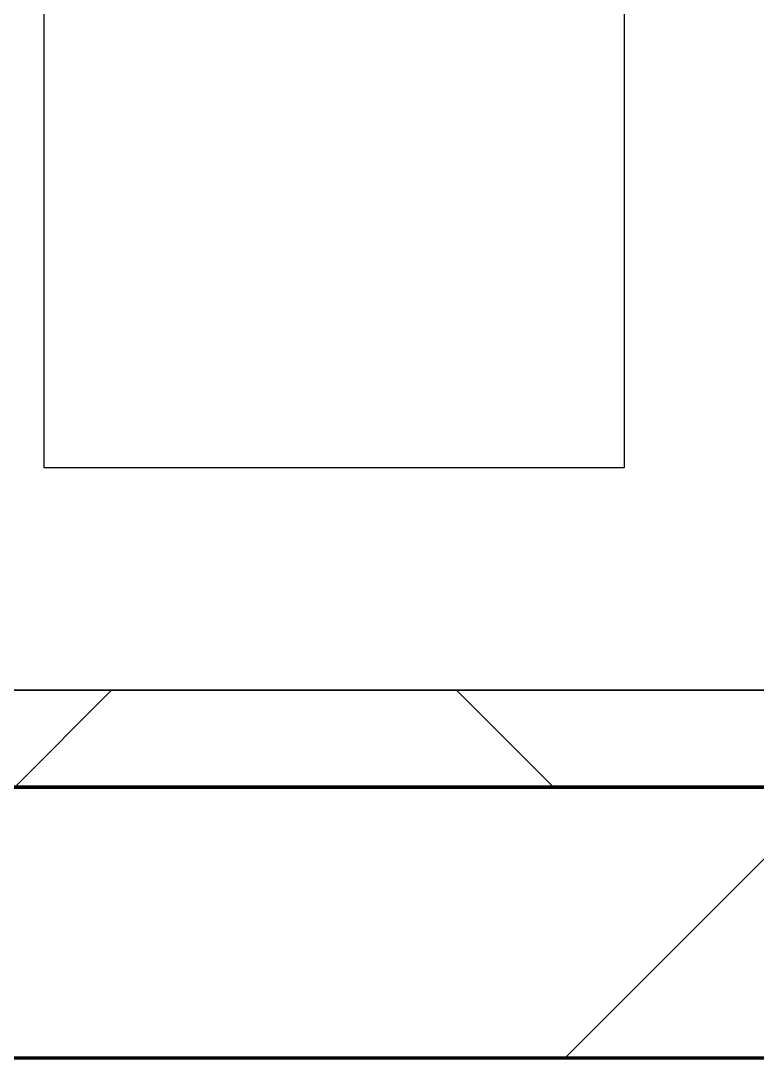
# Model space of a CAD drawing. Header units: millimetres. Extents: x -726012 to -647389, y -20772 to 18805.
# Drawn here: x -713536 to -713155, y -3461 to -2925 of the extents above; entities that cross this region are included whole.
import ezdxf
from ezdxf.xclip import XClip

# ---------------------------------------------------------------- set-up
doc = ezdxf.new("R2010")
doc.units = ezdxf.units.MM
doc.header["$XCLIPFRAME"] = 0
doc.layers.add('000 - WIPEOUT', color=250, linetype='Continuous')
doc.layers.add('A11_ALU.SOLID SHEET', color=2, linetype='Continuous')
for name, color, linetype, lineweight in [('A-GLAZ-CURT', 2, 'Continuous', 9), ('A-WALL', 5, 'Continuous', 35), ('A-WALL-FNSH', 2, 'Continuous', 35), ('A-WALL-PATT', 1, 'Continuous', 35)]:
    doc.layers.add(name, color=color, linetype=linetype, lineweight=lineweight)

# ---------------------------------------------------------------- blocks, each defined once
blk = doc.blocks.new('PPLS-PP19_Custom Tile Pattern - Custom Tile Pattern-V139-4233-01 ENLARGED MULTI-PURPOSE LEVEL - REFLECTED CEILING PLAN - SHEET 4')
at = {"layer": 'A-GLAZ-CURT'}
for p, q in [((-300, 0), (300, 0)), ((300, 0), (-300, 0)), ((195.99, 0), (199.65, 0)), ((199.65, 0), (195.99, 0)), ((199.86, 0), (213.31, 0)), ((213.31, 0), (199.86, 0)), ((230.06, 0), (300, 0)), ((-300, -50), (300, -50)), ((300, -50), (-300, -50))]:
    blk.add_line(p, q, dxfattribs=at)
for points, knots in [([(-26.75, 0), (-27.82, 0), (-36.18, 0), (-53.55, 0), (-78.2, 0), (-110.94, 0), (-130.52, 0), (-147.74, 0), (-149.07, 0)], [-8718.362214, -8718.362214, -8718.362214, -8718.362214, -8532.293389, -8073.216054, -7508.296369, -7004.680444, -6449.282163, -6277.220794, -6277.220794, -6277.220794, -6277.220794]), ([(-126.5, 0), (-122.44, 0), (-108.71, 0), (-86.68, 0), (-63.44, 0), (-54.4, 0), (-48.53, 0), (-30.79, 0), (-18.03, 0), (8.61, 0), (15.02, 0), (22.91, 0), (31, 0), (39.04, 0), (51.19, 0), (58.74, 0), (61.34, 0), (61.45, 0)], [-5231.017328, -5231.017328, -5231.017328, -5231.017328, -4994.692869, -4542.524482, -4008.285538, -3689.699207, -3546.54457, -3315.260113, -2864.387349, -2439.246196, -2084.094819, -1956.422387, -1818.904206, -1645.594513, -1443.202566, -1228.752106, -1120.932285, -1120.932285, -1120.932285, -1120.932285]), ([(-36.33, 0), (-36.43, 0), (-37.27, 0), (-45.02, 0), (-46.13, 0), (-60.59, 0), (-81.23, 0), (-99.51, 0), (-114.02, 0), (-117.28, 0), (-118.78, 0)], [-1855.773136, -1855.773136, -1855.773136, -1855.773136, -1810.870157, -1672.078046, -1405.135169, -1060.00838, -740.068933, -229.489605, -116.330425, 0, 0, 0, 0]), ([(-115.82, 0), (-114.96, 0), (-110.41, 0), (-96.78, 0), (-71.33, 0), (-42.53, 0), (-12.78, 0), (4.23, 0), (9.64, 0), (10.14, 0), (10.18, 0)], [-5724.064692, -5724.064692, -5724.064692, -5724.064692, -5430.283136, -5103.229623, -4799.173296, -4065.652676, -3589.737505, -3285.047089, -3066.359526, -3044.715262, -3044.715262, -3044.715262, -3044.715262]), ([(-6.03, 0), (-6.75, 0), (-14.59, 0), (-25.64, 0), (-40, 0), (-56.24, 0), (-75.59, 0), (-94, 0), (-112.01, 0), (-114.94, 0), (-115.63, 0)], [-2557.56082, -2557.56082, -2557.56082, -2557.56082, -2518.50168, -2125.455881, -1792.521578, -1466.981642, -1208.454564, -789.402658, -501.969187, -243.577221, -243.577221, -243.577221, -243.577221]), ([(-29.03, 0), (-33.97, 0), (-43.74, 0), (-56.37, 0), (-67.72, 0), (-71.79, 0), (-73.53, 0)], [-2680.714891, -2680.714891, -2680.714891, -2680.714891, -2413.671296, -2161.752162, -2006.592567, -1844.264556, -1844.264556, -1844.264556, -1844.264556]), ([(-36.62, 0), (-36.62, 0), (-40.35, 0), (-44.32, 0), (-56.51, 0), (-68.98, 0), (-73.45, 0)], [-4069.478503, -4069.478503, -4069.478503, -4069.478503, -3858.647035, -3538.256648, -2842.901703, -2472.687956, -2472.687956, -2472.687956, -2472.687956]), ([(-73.16, 0), (-71.15, 0), (-61.53, 0), (-48.14, 0), (-36.49, 0), (-33.57, 0), (-29.94, 0), (-28.57, 0)], [-1179.514552, -1179.514552, -1179.514552, -1179.514552, -1073.56893, -651.549973, -296.515819, -83.513472, 0, 0, 0, 0]), ([(-66.39, 0), (-66.39, 0), (-63.63, 0), (-53.63, 0), (-34.42, 0), (-29.82, 0), (-29.19, 0)], [-2493.31794, -2493.31794, -2493.31794, -2493.31794, -2315.303971, -1809.437387, -963.711516, -666.19313, -666.19313, -666.19313, -666.19313]), ([(31.18, 0), (25.97, 0), (11.99, 0), (-16.92, 0), (-47.42, 0), (-65.77, 0), (-66.37, 0), (-66.38, 0)], [-4496.803627, -4496.803627, -4496.803627, -4496.803627, -4222.080604, -3745.412743, -2981.410125, -2542.574734, -2498.224237, -2498.224237, -2498.224237, -2498.224237]), ([(-63.63, 0), (-61.49, 0), (-57.39, 0), (-54.49, 0), (-45.2, 0), (-40.79, 0), (-40.46, 0), (-40.44, 0)], [-2969.237017, -2969.237017, -2969.237017, -2969.237017, -2851.217951, -2734.127174, -2474.780881, -2410.990208, -2350.645972, -2350.645972, -2350.645972, -2350.645972]), ([(-58.83, 0), (-58.37, 0), (-57.29, 0), (-54.23, 0), (-46.33, 0), (-42.62, 0), (-41.76, 0)], [-4859.52896, -4859.52896, -4859.52896, -4859.52896, -4680.891996, -4469.85053, -4321.566175, -4270.495146, -4270.495146, -4270.495146, -4270.495146]), ([(-51.83, 0), (-51.83, 0), (-51.78, 0), (-47.4, 0), (-46.01, 0), (-40.22, 0), (-36.78, 0)], [-632.814994, -632.814994, -632.814994, -632.814994, -627.965721, -508.377888, -260.442412, 0, 0, 0, 0]), ([(76.63, 0), (74.8, 0), (67.65, 0), (53.52, 0), (37, 0), (24.07, 0), (12.82, 0), (-2.9, 0), (-20.62, 0), (-32.81, 0), (-44.85, 0), (-51.43, 0), (-51.79, 0)], [-3095.572228, -3095.572228, -3095.572228, -3095.572228, -2950.589685, -2634.532728, -2313.748533, -2106.613311, -1925.670641, -1617.263037, -1290.787923, -1039.307308, -819.71621, -644.910881, -644.910881, -644.910881, -644.910881]), ([(-41.76, 0), (-39.9, 0), (-37.72, 0), (-36.92, 0), (-36.77, 0)], [-4270.495146, -4270.495146, -4270.495146, -4270.495146, -4161.040818, -4106.245333, -4106.245333, -4106.245333, -4106.245333]), ([(-36.78, 0), (-32.43, 0), (-22.42, 0), (-11.52, 0), (-5.98, 0)], [-6191.144455, -6191.144455, -6191.144455, -6191.144455, -5862.463379, -5546.233574, -5546.233574, -5546.233574, -5546.233574]), ([(-36.29, 0), (-36.29, 0), (-34.66, 0), (-28.88, 0), (-26.95, 0), (-26.54, 0)], [-9150.272121, -9150.272121, -9150.272121, -9150.272121, -9057.163041, -8919.836787, -8834.607043, -8834.607043, -8834.607043, -8834.607043]), ([(30.82, 0), (29.27, 0), (20.14, 0), (3.54, 0), (-16.58, 0), (-34.76, 0), (-36.04, 0)], [-10462.034656, -10462.034656, -10462.034656, -10462.034656, -10363.088938, -9884.23066, -9424.652049, -9182.880979, -9182.880979, -9182.880979, -9182.880979]), ([(-33.34, 0), (-33.34, 0), (-32.93, 0), (-31.16, 0), (-30.52, 0)], [-2415.024266, -2415.024266, -2415.024266, -2415.024266, -2357.633367, -2323.618664, -2323.618664, -2323.618664, -2323.618664]), ([(70.61, 0), (66.16, 0), (55.8, 0), (39.61, 0), (24.74, 0), (2.64, 0), (-17.84, 0), (-30.57, 0), (-31.82, 0), (-32, 0)], [-4647.237329, -4647.237329, -4647.237329, -4647.237329, -4326.416877, -4098.545751, -3766.694881, -3333.063701, -2994.501669, -2698.150104, -2614.070998, -2614.070998, -2614.070998, -2614.070998]), ([(-30.76, 0), (-30.73, 0), (-29.99, 0), (-23.47, 0), (-15.75, 0), (-15.19, 0)], [-54176.191683, -54176.191683, -54176.191683, -54176.191683, -54157.274271, -53749.15266, -53717.791567, -53717.791567, -53717.791567, -53717.791567]), ([(-30.52, 0), (-27.11, 0), (-19.99, 0), (-10.71, 0), (-5.12, 0)], [-2323.618664, -2323.618664, -2323.618664, -2323.618664, -2142.497158, -1857.644781, -1857.644781, -1857.644781, -1857.644781]), ([(-13, 0), (-14.35, 0), (-17.68, 0), (-25.97, 0), (-29.52, 0), (-30.21, 0)], [-55207.591944, -55207.591944, -55207.591944, -55207.591944, -54789.006179, -54461.685999, -54290.791712, -54290.791712, -54290.791712, -54290.791712]), ([(8.33, 0), (8.19, 0), (7.18, 0), (0.32, 0), (-13.89, 0), (-24.92, 0), (-29.03, 0)], [-3574.286521, -3574.286521, -3574.286521, -3574.286521, -3526.962355, -3285.499107, -2903.012179, -2680.714891, -2680.714891, -2680.714891, -2680.714891]), ([(-28.98, 0), (-28.66, 0), (-27.39, 0), (-24.45, 0), (-22.56, 0)], [-166.548282, -166.548282, -166.548282, -166.548282, -102.06493, 0, 0, 0, 0]), ([(-28.57, 0), (-26.93, 0), (-20.29, 0), (-11.45, 0), (2.08, 0), (13.15, 0), (21.24, 0), (24.62, 0), (24.72, 0), (24.72, 0)], [-5361.429781, -5361.429781, -5361.429781, -5361.429781, -5261.36855, -5050.479954, -4785.90057, -4596.498881, -4445.288762, -4384.376941, -4376.041937, -4376.041937, -4376.041937, -4376.041937]), ([(-22.56, 0), (-20.27, 0), (-17.03, 0), (-11.36, 0), (-7.66, 0), (-6.6, 0), (-6.44, 0)], [-56468.192263, -56468.192263, -56468.192263, -56468.192263, -56344.022017, -56303.229861, -56166.290093, -56124.392176, -56124.392176, -56124.392176, -56124.392176]), ([(-15.19, 0), (-13.07, 0), (7.48, 0), (35.92, 0), (55.72, 0), (62.76, 0)], [-461.142613, -461.142613, -461.142613, -461.142613, -429.606584, -390.253598, -368.75101, -368.75101, -368.75101, -368.75101]), ([(-6.54, 0), (-6.73, 0), (-7.2, 0), (-7.6, 0), (-7.79, 0)], [-56009.792147, -56009.792147, -56009.792147, -56009.792147, -55949.290093, -55895.192118, -55895.192118, -55895.192118, -55895.192118]), ([(-5.13, 0), (-1.81, 0), (15.32, 0), (43.36, 0), (70.92, 0), (82.12, 0), (83.66, 0)], [-5530.049534, -5530.049534, -5530.049534, -5530.049534, -5340.621928, -4573.028122, -4094.177415, -3869.465285, -3869.465285, -3869.465285, -3869.465285]), ([(9.32, 0), (9.08, 0), (7.65, 0), (3.27, 0), (-2.42, 0), (-5.11, 0)], [-2922.926651, -2922.926651, -2922.926651, -2922.926651, -2882.788014, -2720.818881, -2574.410949, -2574.410949, -2574.410949, -2574.410949]), ([(-4.06, 0), (-1.64, 0), (10.61, 0), (22.06, 0), (37.44, 0), (45.92, 0), (55.83, 0), (60.59, 0), (63.2, 0)], [-1839.531443, -1839.531443, -1839.531443, -1839.531443, -1716.209403, -1206.526904, -1089.329421, -901.315459, -753.071572, -592.446234, -592.446234, -592.446234, -592.446234]), ([(-2.63, 0), (-2.47, 0), (-1.22, 0), (4.92, 0), (15.97, 0), (22.54, 0), (24.49, 0)], [-226.825321, -226.825321, -226.825321, -226.825321, -220.269177, -206.416616, -198.214427, -187.717507, -187.717507, -187.717507, -187.717507]), ([(63.21, 0), (61.47, 0), (52.18, 0), (35.84, 0), (12, 0), (3.08, 0), (-1.67, 0), (-2.25, 0)], [-335.348062, -335.348062, -335.348062, -335.348062, -330.153101, -307.516438, -285.83788, -246.234814, -234.646884, -234.646884, -234.646884, -234.646884]), ([(24.69, 0), (24.54, 0), (20.99, 0), (15.48, 0), (10.8, 0), (9.63, 0)], [-4368.572414, -4368.572414, -4368.572414, -4368.572414, -4306.476363, -4080.000647, -3772.857994, -3772.857994, -3772.857994, -3772.857994]), ([(18.16, 0), (19.15, 0), (24.25, 0), (25.66, 0), (26.12, 0)], [-5700.113719, -5700.113719, -5700.113719, -5700.113719, -5554.232259, -5302.431367, -5302.431367, -5302.431367, -5302.431367]), ([(114.39, 0), (114.2, 0), (112.08, 0), (105.42, 0), (92.38, 0), (85.59, 0), (74.4, 0), (62.26, 0), (51.85, 0), (43.81, 0), (29.53, 0), (20.67, 0), (18.85, 0), (18.16, 0)], [-8148.58938, -8148.58938, -8148.58938, -8148.58938, -8105.191388, -7723.759874, -7531.75727, -7135.649961, -6924.452779, -6738.82075, -6548.303034, -6314.283804, -6135.05769, -5972.647715, -5832.674503, -5832.674503, -5832.674503, -5832.674503]), ([(27.44, 0), (27.9, 0), (29.54, 0), (38.07, 0), (53.39, 0), (71.67, 0), (84.83, 0), (86.01, 0), (92.51, 0), (94.33, 0)], [-5037.309798, -5037.309798, -5037.309798, -5037.309798, -4887.603822, -4705.298446, -4353.683244, -3960.84581, -3759.045785, -3336.541051, -2783.776468, -2783.776468, -2783.776468, -2783.776468]), ([(27.89, 0), (29.09, 0), (33.4, 0), (48.37, 0), (71.92, 0), (100.57, 0), (116.36, 0), (128.63, 0), (128.95, 0)], [-147.777612, -147.777612, -147.777612, -147.777612, -135.792042, -118.513713, -97.899267, -63.759246, -39.050993, -35.895543, -35.895543, -35.895543, -35.895543]), ([(53.18, 0), (53.06, 0), (52.22, 0), (44.99, 0), (36.46, 0), (30.82, 0)], [-622.740158, -622.740158, -622.740158, -622.740158, -566.066452, -360.610861, 0, 0, 0, 0]), ([(136.44, 0), (121.66, 0), (86.93, 0), (51.16, 0), (31.18, 0)], [-106.750556, -106.750556, -106.750556, -106.750556, -59.610984, 0, 0, 0, 0]), ([(63.23, 0), (60.47, 0), (55.37, 0), (46.51, 0), (41.18, 0), (36.02, 0), (35.54, 0), (35.54, 0)], [-350.805544, -350.805544, -350.805544, -350.805544, -341.267687, -334.000314, -326.15566, -319.318397, -317.489778, -317.489778, -317.489778, -317.489778]), ([(36.29, 0), (37.77, 0), (48.82, 0), (64.79, 0), (95.91, 0), (121.1, 0), (129.49, 0), (131.56, 0)], [-314.598523, -314.598523, -314.598523, -314.598523, -305.899624, -287.17622, -249.500363, -194.761443, -168.108239, -168.108239, -168.108239, -168.108239]), ([(61.47, 0), (61.47, 0), (61.21, 0), (54.61, 0), (53.71, 0), (53.56, 0)], [-1113.311073, -1113.311073, -1113.311073, -1113.311073, -1096.402191, -891.204116, -747.28819, -747.28819, -747.28819, -747.28819]), ([(63.21, 0), (70.41, 0), (93.59, 0), (116.17, 0), (131.54, 0)], [-368.299157, -368.299157, -368.299157, -368.299157, -346.313304, -297.921786, -297.921786, -297.921786, -297.921786]), ([(63.77, 0), (65.17, 0), (67.88, 0), (72.74, 0), (75.22, 0), (76.03, 0), (76.21, 0)], [-580.904666, -580.904666, -580.904666, -580.904666, -495.328968, -421.953223, -334.951786, -290.452333, -290.452333, -290.452333, -290.452333]), ([(130.85, 0), (123.3, 0), (104.57, 0), (79.73, 0), (65.6, 0), (63.83, 0)], [-440.056607, -440.056607, -440.056607, -440.056607, -401.860199, -357.622665, -351.497959, -351.497959, -351.497959, -351.497959]), ([(103.09, 0), (101.08, 0), (88.32, 0), (75.16, 0), (64.19, 0)], [-375.435014, -375.435014, -375.435014, -375.435014, -369.147452, -336.3272, -336.3272, -336.3272, -336.3272]), ([(76.22, 0), (75.58, 0), (73.64, 0), (71.05, 0), (70.61, 0)], [-193.634889, -193.634889, -193.634889, -193.634889, -31.537676, 0, 0, 0, 0]), ([(94.4, 0), (94.4, 0), (94.64, 0), (99.11, 0), (108.97, 0), (120.79, 0), (139.94, 0), (163.31, 0), (185.23, 0), (193.62, 0), (194.69, 0), (194.79, 0)], [-2348.345796, -2348.345796, -2348.345796, -2348.345796, -2310.419338, -2233.599744, -2052.234781, -1843.028543, -1530.39897, -1095.004608, -529.74427, -295.064701, -265.121568, -265.121568, -265.121568, -265.121568]), ([(129.02, 0), (129.02, 0), (124.41, 0), (122.35, 0), (114.96, 0), (108.04, 0), (103.09, 0)], [-35.386604, -35.386604, -35.386604, -35.386604, -31.430235, -22.807238, -15.488593, 0, 0, 0, 0]), ([(157.9, 0), (156.77, 0), (151.67, 0), (143.29, 0), (134.04, 0), (126.24, 0), (118.6, 0), (114.23, 0), (111.98, 0), (105.66, 0), (105.23, 0), (105.23, 0)], [-10292.955006, -10292.955006, -10292.955006, -10292.955006, -10098.273015, -9847.788484, -9677.714971, -9567.007022, -9453.21225, -9220.200448, -9012.77275, -8966.157302, -8929.495943, -8929.495943, -8929.495943, -8929.495943]), ([(105.26, 0), (105.52, 0), (111.01, 0), (112.65, 0), (113.59, 0)], [-8920.561005, -8920.561005, -8920.561005, -8920.561005, -8814.835624, -8577.462505, -8577.462505, -8577.462505, -8577.462505]), ([(128.58, 0), (128.8, 0), (129.5, 0), (130.96, 0), (131.35, 0)], [-633.326174, -633.326174, -633.326174, -633.326174, -627.736123, -625.910216, -625.910216, -625.910216, -625.910216]), ([(131.5, 0), (132.99, 0), (140.05, 0), (152.67, 0), (161.24, 0), (162.19, 0), (162.75, 0)], [-625.693283, -625.693283, -625.693283, -625.693283, -618.981161, -602.094757, -592.980799, -581.414464, -581.414464, -581.414464, -581.414464]), ([(137.1, 0), (136, 0), (134.28, 0), (131.81, 0), (131.55, 0)], [-670.405967, -670.405967, -670.405967, -670.405967, -651.020627, -648.783322, -648.783322, -648.783322, -648.783322]), ([(168.37, 0), (167.68, 0), (162.47, 0), (151.32, 0), (134.96, 0), (131.56, 0)], [-543.375029, -543.375029, -543.375029, -543.375029, -530.793311, -458.593899, -441.245099, -441.245099, -441.245099, -441.245099]), ([(131.77, 0), (133.77, 0), (136.03, 0), (138.28, 0), (138.53, 0)], [-297.680547, -297.680547, -297.680547, -297.680547, -291.370682, -290.5735, -290.5735, -290.5735, -290.5735]), ([(193.8, 0), (193.33, 0), (190.11, 0), (183.13, 0), (171, 0), (161.95, 0), (161.28, 0), (158.35, 0), (157.85, 0), (157.77, 0)], [-11665.349007, -11665.349007, -11665.349007, -11665.349007, -11565.880756, -11105.624034, -10839.086983, -10768.332124, -10666.779182, -10580.760289, -10550.278881, -10550.278881, -10550.278881, -10550.278881]), ([(300, 0), (286.53, 0), (254.22, 0), (207.11, 0), (177.41, 0), (159.34, 0), (158.33, 0), (158.3, 0)], [-285.253232, -285.253232, -285.253232, -285.253232, -244.693688, -187.987675, -143.776725, -129.632772, -123.352749, -123.352749, -123.352749, -123.352749]), ([(159.07, 0), (159.13, 0), (160.84, 0), (165.21, 0), (174.15, 0), (184.79, 0), (195.97, 0), (199.47, 0)], [-115.643202, -115.643202, -115.643202, -115.643202, -114.681583, -87.660824, -65.295536, -41.623857, -30.838187, -30.838187, -30.838187, -30.838187]), ([(162.75, 0), (165.4, 0), (170.91, 0), (172.61, 0), (172.61, 0)], [-111.264224, -111.264224, -111.264224, -111.264224, -56.742688, -19.085662, -19.085662, -19.085662, -19.085662]), ([(247.1, 0), (246.76, 0), (245.04, 0), (238.34, 0), (226.56, 0), (221.1, 0), (200.27, 0), (182.99, 0), (174.27, 0), (169.67, 0), (168.99, 0)], [-9649.085549, -9649.085549, -9649.085549, -9649.085549, -9581.591397, -9406.094246, -9221.510254, -9016.44624, -8717.832359, -8253.978395, -8152.463617, -8069.855175, -8069.855175, -8069.855175, -8069.855175]), ([(215.22, 0), (214.62, 0), (210.55, 0), (203.98, 0), (187.54, 0), (175.3, 0), (169.49, 0)], [-203.825446, -203.825446, -203.825446, -203.825446, -198.527383, -184.406837, -162.427601, -142.916156, -142.916156, -142.916156, -142.916156]), ([(171.51, 0), (176.48, 0), (193.23, 0), (197.85, 0), (199.94, 0), (200.01, 0)], [-7971.819559, -7971.819559, -7971.819559, -7971.819559, -7784.112253, -7606.717214, -7600.557484, -7600.557484, -7600.557484, -7600.557484]), ([(172.07, 0), (177.66, 0), (186.79, 0), (196.16, 0), (199.28, 0)], [-255.364076, -255.364076, -255.364076, -255.364076, -237.955587, -227.252096, -227.252096, -227.252096, -227.252096]), ([(199.88, 0), (201.81, 0), (211.67, 0), (219.42, 0), (230.06, 0)], [-30.418144, -30.418144, -30.418144, -30.418144, -24.459831, 0, 0, 0, 0]), ([(199.91, 0), (200.65, 0), (203.58, 0), (207.47, 0), (213.96, 0), (215.11, 0)], [-226.530075, -226.530075, -226.530075, -226.530075, -223.92608, -215.862851, -208.75215, -208.75215, -208.75215, -208.75215]), ([(200.84, 0), (204.01, 0), (208.96, 0), (213.9, 0), (241.96, 0), (266.73, 0), (281.71, 0), (291.71, 0), (296.52, 0), (297.86, 0), (298.09, 0)], [-7575.738696, -7575.738696, -7575.738696, -7575.738696, -7289.299508, -7042.621073, -6582.165592, -6068.460911, -5766.029927, -5566.724884, -5280.360606, -5199.253518, -5199.253518, -5199.253518, -5199.253518]), ([(300, 0), (288.22, 0), (262, 0), (230.43, 0), (219.94, 0), (219.02, 0)], [-12528.858583, -12528.858583, -12528.858583, -12528.858583, -11905.454923, -11162.864862, -10856.732305, -10856.732305, -10856.732305, -10856.732305]), ([(219.9, 0), (220.86, 0), (227.84, 0), (242.06, 0), (246.54, 0), (246.96, 0)], [-10670.940496, -10670.940496, -10670.940496, -10670.940496, -10511.382485, -9925.173265, -9834.877357, -9834.877357, -9834.877357, -9834.877357]), ([(284.76, 0), (284.76, 0), (285.09, 0), (287.47, 0), (293.59, 0), (297.76, 0), (300, 0)], [-4110.630118, -4110.630118, -4110.630118, -4110.630118, -4053.389046, -3959.664717, -3862.421465, -3746.95702, -3746.95702, -3746.95702, -3746.95702]), ([(297.38, 0), (295.84, 0), (291.62, 0), (285.38, 0), (284.87, 0)], [-4803.172655, -4803.172655, -4803.172655, -4803.172655, -4358.271401, -4143.037883, -4143.037883, -4143.037883, -4143.037883])]:
    blk.add_open_spline(points, degree=3, knots=knots, dxfattribs=at)
for points in [[(-39.84, 0), (-39.08, 0), (-38.11, 0), (-37.36, 0)], [(24.49, 0), (25.23, 0), (25.72, 0), (26.04, 0)], [(80.35, 0), (79.57, 0), (78.27, 0), (76.63, 0)], [(84.06, 0), (83.48, 0), (82.41, 0), (81.72, 0)], [(131.34, 0), (130.49, 0), (129.66, 0), (129.11, 0)], [(131.81, 0), (132.93, 0), (133.84, 0), (134.6, 0)], [(168.74, 0), (168.74, 0), (169.81, 0), (171.51, 0)], [(195.11, 0), (194.91, 0), (194.44, 0), (193.8, 0)]]:
    blk.add_open_spline(points, degree=3, dxfattribs=at)
blk = doc.blocks.new('PPLS-PP19_Custom Tile Pattern - Custom Tile Pattern-V140-4233-01 ENLARGED MULTI-PURPOSE LEVEL - REFLECTED CEILING PLAN - SHEET 4')
at = {"layer": 'A-GLAZ-CURT'}
for p, q in [((-300, 0), (300, 0)), ((300, 0), (-300, 0)), ((-293.07, 0), (-275.75, 0)), ((-275.75, 0), (-293.07, 0)), ((-300, -50), (300, -50)), ((300, -50), (-300, -50))]:
    blk.add_line(p, q, dxfattribs=at)
at = {"layer": 'A-GLAZ-CURT', "flags": 128}
for points in [[(-300, 0), (-291.56, 0), (-283.3, 0), (-275.2, 0), (-267.26, 0), (-259.45, 0), (-251.77, 0), (-244.2, 0), (-236.74, 0), (-229.36, 0), (-222.06, 0), (-214.83, 0), (-207.71, 0), (-200.76, 0), (-195.12, 0)], [(-267.51, 0), (-275.48, 0), (-283.55, 0), (-291.73, 0), (-300, 0)]]:
    blk.add_lwpolyline(points, dxfattribs=at)
at = {"layer": 'A-GLAZ-CURT'}
blk.add_open_spline([(-300, 0), (-287.55, 0), (-275.31, 0), (-263.64, 0)], degree=3, dxfattribs=at)
blk.add_open_spline([(-263.46, 0), (-270, 0), (-281.89, 0), (-294.48, 0), (-300, 0)], degree=3, knots=[-14107.40681, -14107.40681, -14107.40681, -14107.40681, -13729.592194, -13439.944408, -13439.944408, -13439.944408, -13439.944408], dxfattribs=at)
blk = doc.blocks.new('*U885')
at = {"layer": 'A-GLAZ-CURT'}
for name, p in [('PPLS-PP19_Custom Tile Pattern - Custom Tile Pattern-V139-4233-01 ENLARGED MULTI-PURPOSE LEVEL - REFLECTED CEILING PLAN - SHEET 4', (-37200, 4270.45)), ('PPLS-PP19_Custom Tile Pattern - Custom Tile Pattern-V140-4233-01 ENLARGED MULTI-PURPOSE LEVEL - REFLECTED CEILING PLAN - SHEET 4', (-36600, 4270.45))]:
    blk.add_blockref(name, p, dxfattribs=at)
blk = doc.blocks.new('*U1258')
at = {"color": 3}
blk.add_wipeout([(-900, 6150), (900, 6150), (900, 5850), (-900, 5850)], dxfattribs=at).dxf.layer = '000 - WIPEOUT'
at = {"layer": 'A11_ALU.SOLID SHEET', "color": 0, "linetype": 'ByBlock'}
blk.add_lwpolyline([(-900, 5850), (900, 5850), (900, 6150), (-900, 6150)], close=True, dxfattribs=at)
blk = doc.blocks.new('*U1287')
blk.add_lwpolyline([(21173.36, -580), (28210, -580), (28210, -6849.96), (45954.15, -6849.96), (45954.15, 600), (82995.06, 600), (83086.47, 650), (90052, 650), (90392, 990), (103159.16, 990), (103159.16, 4990), (21173.36, 4990), (21173.36, 3485.45), (21203.36, 3485.45), (21203.36, 925.54), (21173.36, 925.54), (21173.36, -580)])
at = {"layer": 'A11_ALU.SOLID SHEET', "color": 0, "linetype": 'ByBlock', "rotation": 90}
blk.add_blockref('*U1258', (37308.5, -5835), dxfattribs=at)

msp = doc.modelspace()

# ---------------------------------------------------------------- hatches: boundary and pattern name
at = {"layer": 'A-WALL-PATT', "lineweight": 9}
h = msp.add_hatch(dxfattribs=at)
h.set_pattern_fill('FP_3', color=256, style=0, pattern_type=2)
h.set_pattern_definition([(45, (0, 0), (-212.13203, 212.13203), []), (135, (0, 0), (-212.13203, -212.13203), [])])
h.paths.add_polyline_path([(-698728.22, -3320.94), (-698728.22, -3270.94), (-701451.04, -3270.94), (-701339.13, -3320.94), (-699206.29, -3320.94)])
h.paths.add_polyline_path([(-703169.5, -3320.94), (-701449.44, -3320.94), (-701561.35, -3270.94), (-705051.04, -3270.94), (-704939.13, -3320.94), (-703306.16, -3320.94)])
h.paths.add_polyline_path([(-706586.05, -3320.94), (-705049.44, -3320.94), (-705161.35, -3270.94), (-716522.37, -3270.94), (-716522.37, -3320.94), (-706722.72, -3320.94)])
h = msp.add_hatch(dxfattribs=at)
h.set_pattern_fill('FP_4', color=256, style=0, pattern_type=2)
h.set_pattern_definition([(45, (0, 0), (-212.13203, 212.13203), [])])
h.paths.add_polyline_path([(-698678.22, -3460.94), (-698678.22, -3320.94), (-701339.13, -3320.94), (-701288.73, -3343.46), (-701284.96, -3341.28), (-701279.79, -3341.28), (-701273.71, -3345.94), (-701272.71, -3350.62), (-701207.37, -3379.81), (-701225.73, -3420.89), (-701449.44, -3320.94), (-704939.13, -3320.94), (-704888.73, -3343.46), (-704884.96, -3341.28), (-704879.79, -3341.28), (-704873.71, -3345.94), (-704872.71, -3350.62), (-704807.37, -3379.81), (-704825.73, -3420.89), (-705049.44, -3320.94), (-716522.37, -3320.94), (-716522.37, -3460.94), (-699206.29, -3460.94)])

# ---------------------------------------------------------------- linework, layer by layer
at = {"layer": 'A-WALL', "color": 7, "lineweight": 70}
for p, q in [((-716472.37, -3320.94), (-705982.37, -3320.94)), ((-705982.37, -3320.94), (-716472.37, -3320.94)), ((-705982.37, -3460.94), (-716522.37, -3460.94))]:
    msp.add_line(p, q, dxfattribs=at)
at = {"layer": 'A-WALL-FNSH', "color": 250}
msp.add_line((-716522.37, -3270.94), (-705982.37, -3270.94), dxfattribs=at)

# ---------------------------------------------------------------- block references
msp.add_blockref('*U885', (-676282.37, -7541.39))

# ---------------------------------------------------------------- next in the draw order: block references
at = {"layer": 'A11_ALU.SOLID SHEET'}
ref = msp.add_blockref('*U1287', (-744682.37, 3579.02), dxfattribs=at)
XClip(ref).set_block_clipping_path([(22516.8245944298, -23612.0000696909), (92487.8891097467, 7199.9972603897)])

doc.saveas('drawing.dxf')
